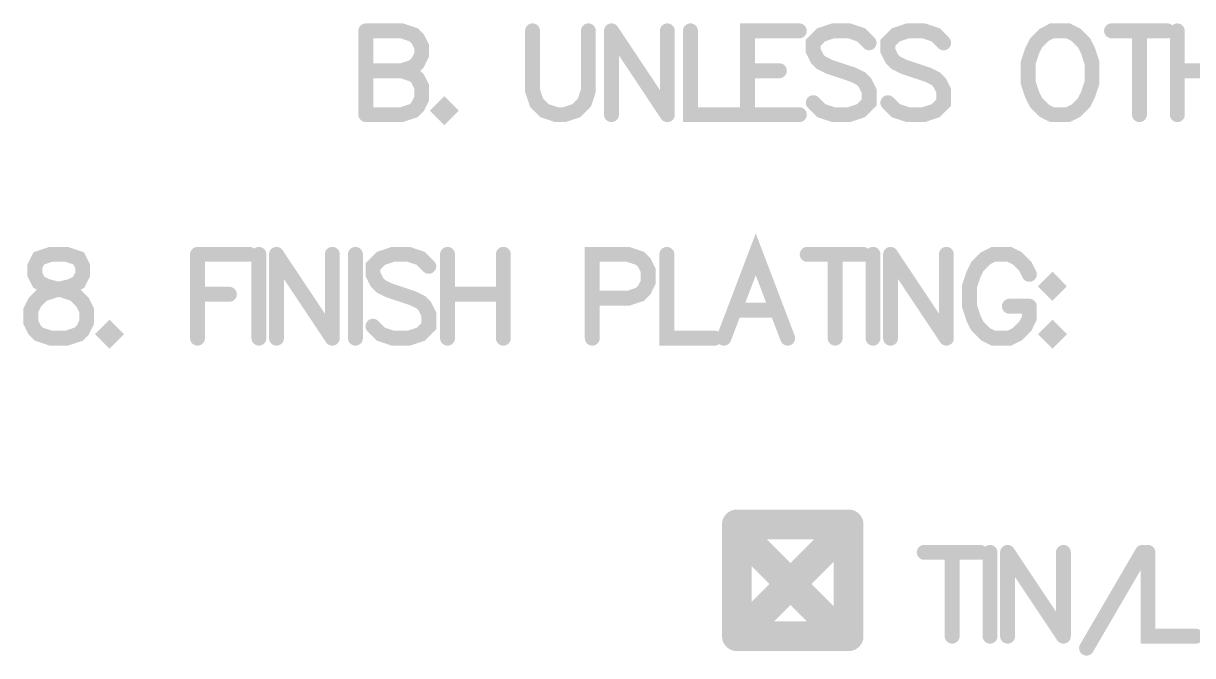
# Model space of a CAD drawing. Extents: x -9.8 to 23.3, y -7.1 to 14.3.
# Drawn here: x -6.209 to -5.424, y 4.577 to 5.001 of the extents above; entities that cross this region are included whole.
import ezdxf

# ---------------------------------------------------------------- set-up
doc = ezdxf.new("R2010")
doc.units = 0
doc.layers.add('2D_LINE_00', color=1, linetype='CONTINUOUS')

# ---------------------------------------------------------------- blocks, each defined once
blk = doc.blocks.new('SMOOTH_0$01')
at = {"const_width": 0.005}
blk.add_lwpolyline([(-0.0025, 0, 1), (0.0025, 0, 1)], format="xyb", close=True, dxfattribs=at)
blk = doc.blocks.new('DRAWING_921')
at = {"layer": '2D_LINE_00', "const_width": 0.01}
blk.add_lwpolyline([(0, 0), (-0.00803, -0.00268), (-0.01071, -0.00804), (-0.01071, -0.01339), (-0.00803, -0.01875), (-0.00268, -0.02143), (0.00803, -0.0241), (0.01607, -0.02678), (0.02142, -0.03214), (0.0241, -0.03749), (0.0241, -0.04553), (0.02142, -0.05088), (0.01875, -0.05356), (0.01071, -0.05624), (0, -0.05624), (-0.00803, -0.05356), (-0.01071, -0.05088), (-0.01339, -0.04553), (-0.01339, -0.03749), (-0.01071, -0.03214), (-0.00536, -0.02678), (0.00268, -0.0241), (0.01339, -0.02143), (0.01875, -0.01875), (0.02142, -0.01339), (0.02142, -0.00804), (0.01875, -0.00268), (0.01071, 0), (0, 0)], dxfattribs=at)
at = {"layer": '2D_LINE_00'}
for p in [(-0.00803, -0.00268), (0, 0), (0, 0), (0.01071, 0), (0.01875, -0.00268), (-0.01071, -0.00804), (0.02142, -0.00804), (-0.01071, -0.01339), (-0.00803, -0.01875), (0.01875, -0.01875), (0.02142, -0.01339), (-0.00536, -0.02678), (-0.00268, -0.02143), (0.00268, -0.0241), (0.00803, -0.0241), (0.01339, -0.02143), (0.01607, -0.02678), (-0.01071, -0.03214), (0.02142, -0.03214), (-0.01339, -0.03749), (0.0241, -0.03749), (-0.01339, -0.04553), (-0.01071, -0.05088), (0.02142, -0.05088), (0.0241, -0.04553), (-0.00803, -0.05356), (0, -0.05624), (0.01071, -0.05624), (0.01875, -0.05356)]:
    blk.add_blockref('SMOOTH_0$01', p, dxfattribs=at)
blk = doc.blocks.new('DRAWING_922')
at = {"layer": '2D_LINE_00', "const_width": 0.01}
blk.add_lwpolyline([(0, 0), (-0.00268, -0.00268), (0, -0.00536), (0.00267, -0.00268), (0, 0)], dxfattribs=at)
at = {"layer": '2D_LINE_00'}
for p in [(-0.00268, -0.00268), (0, 0), (0, 0), (0.00267, -0.00268), (0, -0.00536)]:
    blk.add_blockref('SMOOTH_0$01', p, dxfattribs=at)
blk = doc.blocks.new('DRAWING_923')
at = {"layer": '2D_LINE_00', "const_width": 0.01}
blk.add_lwpolyline([(0, 0), (0, -0.05624)], dxfattribs=at)
at = {"layer": '2D_LINE_00'}
for p in [(0, 0), (0, -0.05624)]:
    blk.add_blockref('SMOOTH_0$01', p, dxfattribs=at)
blk = doc.blocks.new('DRAWING_924')
at = {"layer": '2D_LINE_00', "const_width": 0.01}
blk.add_lwpolyline([(0, 0), (0.03481, 0)], dxfattribs=at)
at = {"layer": '2D_LINE_00'}
for p in [(0, 0), (0.03481, 0)]:
    blk.add_blockref('SMOOTH_0$01', p, dxfattribs=at)
blk = doc.blocks.new('DRAWING_925')
at = {"layer": '2D_LINE_00', "const_width": 0.01}
blk.add_lwpolyline([(0, 0), (0.02142, 0)], dxfattribs=at)
at = {"layer": '2D_LINE_00'}
for p in [(0, 0), (0.02142, 0)]:
    blk.add_blockref('SMOOTH_0$01', p, dxfattribs=at)
blk = doc.blocks.new('DRAWING_926')
at = {"layer": '2D_LINE_00', "const_width": 0.01}
blk.add_lwpolyline([(0, 0), (0, -0.05624)], dxfattribs=at)
at = {"layer": '2D_LINE_00'}
for p in [(0, 0), (0, -0.05624)]:
    blk.add_blockref('SMOOTH_0$01', p, dxfattribs=at)
blk = doc.blocks.new('DRAWING_927')
at = {"layer": '2D_LINE_00', "const_width": 0.01}
blk.add_lwpolyline([(0, 0), (0, -0.05624)], dxfattribs=at)
at = {"layer": '2D_LINE_00'}
for p in [(0, 0), (0, -0.05624)]:
    blk.add_blockref('SMOOTH_0$01', p, dxfattribs=at)
blk = doc.blocks.new('DRAWING_928')
at = {"layer": '2D_LINE_00', "const_width": 0.01}
blk.add_lwpolyline([(0, 0), (0.0375, -0.05624)], dxfattribs=at)
at = {"layer": '2D_LINE_00'}
for p in [(0, 0), (0.0375, -0.05624)]:
    blk.add_blockref('SMOOTH_0$01', p, dxfattribs=at)
blk = doc.blocks.new('DRAWING_929')
at = {"layer": '2D_LINE_00', "const_width": 0.01}
blk.add_lwpolyline([(0, 0), (0, -0.05624)], dxfattribs=at)
at = {"layer": '2D_LINE_00'}
for p in [(0, 0), (0, -0.05624)]:
    blk.add_blockref('SMOOTH_0$01', p, dxfattribs=at)
blk = doc.blocks.new('DRAWING_930')
at = {"layer": '2D_LINE_00', "const_width": 0.01}
blk.add_lwpolyline([(0, 0), (0, -0.05624)], dxfattribs=at)
at = {"layer": '2D_LINE_00'}
for p in [(0, 0), (0, -0.05624)]:
    blk.add_blockref('SMOOTH_0$01', p, dxfattribs=at)
blk = doc.blocks.new('DRAWING_931')
at = {"layer": '2D_LINE_00', "const_width": 0.01}
blk.add_lwpolyline([(0, 0), (-0.00535, 0.00536), (-0.01339, 0.00804), (-0.0241, 0.00804), (-0.03213, 0.00536), (-0.03749, 0), (-0.03749, -0.00535), (-0.03481, -0.01071), (-0.03213, -0.01339), (-0.02678, -0.01606), (-0.01071, -0.02142), (-0.00535, -0.0241), (-0.00267, -0.02678), (0, -0.03213), (0, -0.04017), (-0.00535, -0.04552), (-0.01339, -0.0482), (-0.0241, -0.0482), (-0.03213, -0.04552), (-0.03749, -0.04017)], dxfattribs=at)
at = {"layer": '2D_LINE_00'}
for p in [(-0.03213, 0.00536), (-0.0241, 0.00804), (-0.01339, 0.00804), (-0.00535, 0.00536), (-0.03749, 0), (0, 0), (-0.03749, -0.00535), (-0.03481, -0.01071), (-0.03213, -0.01339), (-0.02678, -0.01606), (-0.01071, -0.02142), (-0.00535, -0.0241), (-0.00267, -0.02678), (0, -0.03213), (-0.03749, -0.04017), (0, -0.04017), (-0.03213, -0.04552), (-0.0241, -0.0482), (-0.01339, -0.0482), (-0.00535, -0.04552)]:
    blk.add_blockref('SMOOTH_0$01', p, dxfattribs=at)
blk = doc.blocks.new('DRAWING_932')
at = {"layer": '2D_LINE_00', "const_width": 0.01}
blk.add_lwpolyline([(0, 0), (0, -0.05624)], dxfattribs=at)
at = {"layer": '2D_LINE_00'}
for p in [(0, 0), (0, -0.05624)]:
    blk.add_blockref('SMOOTH_0$01', p, dxfattribs=at)
blk = doc.blocks.new('DRAWING_933')
at = {"layer": '2D_LINE_00', "const_width": 0.01}
blk.add_lwpolyline([(0, 0), (0, -0.05624)], dxfattribs=at)
at = {"layer": '2D_LINE_00'}
for p in [(0, 0), (0, -0.05624)]:
    blk.add_blockref('SMOOTH_0$01', p, dxfattribs=at)
blk = doc.blocks.new('DRAWING_934')
at = {"layer": '2D_LINE_00', "const_width": 0.01}
blk.add_lwpolyline([(0, 0), (0.03749, 0)], dxfattribs=at)
at = {"layer": '2D_LINE_00'}
for p in [(0, 0), (0.03749, 0)]:
    blk.add_blockref('SMOOTH_0$01', p, dxfattribs=at)
blk = doc.blocks.new('DRAWING_935')
at = {"layer": '2D_LINE_00', "const_width": 0.01}
blk.add_lwpolyline([(0, 0), (0.0241, 0), (0.03214, 0.00268), (0.03482, 0.00536), (0.03749, 0.01071), (0.03749, 0.01875), (0.03482, 0.0241), (0.03214, 0.02678), (0.0241, 0.02946), (0, 0.02946), (0, -0.02678)], dxfattribs=at)
at = {"layer": '2D_LINE_00'}
for p in [(0, 0.02946), (0.0241, 0.02946), (0.03214, 0.02678), (0.03482, 0.0241), (0.03749, 0.01875), (0.03749, 0.01071), (0.03482, 0.00536), (0, 0), (0.0241, 0), (0.03214, 0.00268), (0, -0.02678)]:
    blk.add_blockref('SMOOTH_0$01', p, dxfattribs=at)
blk = doc.blocks.new('DRAWING_936')
at = {"layer": '2D_LINE_00', "const_width": 0.01}
blk.add_lwpolyline([(0, 0), (0, -0.05624), (0.03214, -0.05624)], dxfattribs=at)
at = {"layer": '2D_LINE_00'}
for p in [(0, 0), (0, -0.05624), (0.03214, -0.05624)]:
    blk.add_blockref('SMOOTH_0$01', p, dxfattribs=at)
blk = doc.blocks.new('DRAWING_937')
at = {"layer": '2D_LINE_00', "const_width": 0.01}
blk.add_lwpolyline([(0, 0), (-0.02142, 0.05624), (-0.04284, 0)], dxfattribs=at)
at = {"layer": '2D_LINE_00'}
for p in [(-0.02142, 0.05624), (-0.04284, 0), (0, 0)]:
    blk.add_blockref('SMOOTH_0$01', p, dxfattribs=at)
blk = doc.blocks.new('DRAWING_938')
at = {"layer": '2D_LINE_00', "const_width": 0.01}
blk.add_lwpolyline([(0, 0), (0.02678, 0)], dxfattribs=at)
at = {"layer": '2D_LINE_00'}
for p in [(0, 0), (0.02678, 0)]:
    blk.add_blockref('SMOOTH_0$01', p, dxfattribs=at)
blk = doc.blocks.new('DRAWING_939')
at = {"layer": '2D_LINE_00', "const_width": 0.01}
blk.add_lwpolyline([(0, 0), (0, -0.05624)], dxfattribs=at)
at = {"layer": '2D_LINE_00'}
for p in [(0, 0), (0, -0.05624)]:
    blk.add_blockref('SMOOTH_0$01', p, dxfattribs=at)
blk = doc.blocks.new('DRAWING_940')
at = {"layer": '2D_LINE_00', "const_width": 0.01}
blk.add_lwpolyline([(0, 0), (0.03749, 0)], dxfattribs=at)
at = {"layer": '2D_LINE_00'}
for p in [(0, 0), (0.03749, 0)]:
    blk.add_blockref('SMOOTH_0$01', p, dxfattribs=at)
blk = doc.blocks.new('DRAWING_941')
at = {"layer": '2D_LINE_00', "const_width": 0.01}
blk.add_lwpolyline([(0, 0), (0, -0.05624)], dxfattribs=at)
at = {"layer": '2D_LINE_00'}
for p in [(0, 0), (0, -0.05624)]:
    blk.add_blockref('SMOOTH_0$01', p, dxfattribs=at)
blk = doc.blocks.new('DRAWING_942')
at = {"layer": '2D_LINE_00', "const_width": 0.01}
blk.add_lwpolyline([(0, 0), (0, -0.05624)], dxfattribs=at)
at = {"layer": '2D_LINE_00'}
for p in [(0, 0), (0, -0.05624)]:
    blk.add_blockref('SMOOTH_0$01', p, dxfattribs=at)
blk = doc.blocks.new('DRAWING_943')
at = {"layer": '2D_LINE_00', "const_width": 0.01}
blk.add_lwpolyline([(0, 0), (0.03749, -0.05624)], dxfattribs=at)
at = {"layer": '2D_LINE_00'}
for p in [(0, 0), (0.03749, -0.05624)]:
    blk.add_blockref('SMOOTH_0$01', p, dxfattribs=at)
blk = doc.blocks.new('DRAWING_944')
at = {"layer": '2D_LINE_00', "const_width": 0.01}
blk.add_lwpolyline([(0, 0), (0, -0.05624)], dxfattribs=at)
at = {"layer": '2D_LINE_00'}
for p in [(0, 0), (0, -0.05624)]:
    blk.add_blockref('SMOOTH_0$01', p, dxfattribs=at)
blk = doc.blocks.new('DRAWING_945')
at = {"layer": '2D_LINE_00', "const_width": 0.01}
blk.add_lwpolyline([(0, 0), (-0.00268, 0.00535), (-0.00803, 0.01071), (-0.01339, 0.01339), (-0.0241, 0.01339), (-0.02946, 0.01071), (-0.03481, 0.00535), (-0.03749, 0), (-0.04017, -0.00804), (-0.04017, -0.02143), (-0.03749, -0.02946), (-0.03481, -0.03482), (-0.02946, -0.04017), (-0.0241, -0.04285), (-0.01339, -0.04285), (-0.00803, -0.04017), (-0.00268, -0.03482), (0, -0.02946), (0, -0.02143)], dxfattribs=at)
at = {"layer": '2D_LINE_00'}
for p in [(-0.02946, 0.01071), (-0.0241, 0.01339), (-0.01339, 0.01339), (-0.00803, 0.01071), (-0.03481, 0.00535), (-0.00268, 0.00535), (-0.03749, 0), (0, 0), (-0.04017, -0.00804), (-0.04017, -0.02143), (0, -0.02143), (-0.03749, -0.02946), (-0.03481, -0.03482), (-0.00268, -0.03482), (0, -0.02946), (-0.02946, -0.04017), (-0.0241, -0.04285), (-0.01339, -0.04285), (-0.00803, -0.04017)]:
    blk.add_blockref('SMOOTH_0$01', p, dxfattribs=at)
blk = doc.blocks.new('DRAWING_946')
at = {"layer": '2D_LINE_00', "const_width": 0.01}
blk.add_lwpolyline([(0, 0), (0.01339, 0)], dxfattribs=at)
at = {"layer": '2D_LINE_00'}
for p in [(0, 0), (0.01339, 0)]:
    blk.add_blockref('SMOOTH_0$01', p, dxfattribs=at)
blk = doc.blocks.new('DRAWING_947')
at = {"layer": '2D_LINE_00', "const_width": 0.01}
blk.add_lwpolyline([(0, 0), (-0.00267, -0.00268), (0, -0.00535), (0.00268, -0.00268), (0, 0)], dxfattribs=at)
at = {"layer": '2D_LINE_00'}
for p in [(-0.00267, -0.00268), (0, 0), (0, 0), (0.00268, -0.00268), (0, -0.00535)]:
    blk.add_blockref('SMOOTH_0$01', p, dxfattribs=at)
blk = doc.blocks.new('DRAWING_948')
at = {"layer": '2D_LINE_00', "const_width": 0.01}
blk.add_lwpolyline([(0, 0), (-0.00267, -0.00268), (0, -0.00536), (0.00268, -0.00268), (0, 0)], dxfattribs=at)
at = {"layer": '2D_LINE_00'}
for p in [(-0.00267, -0.00268), (0, 0), (0, 0), (0.00268, -0.00268), (0, -0.00536)]:
    blk.add_blockref('SMOOTH_0$01', p, dxfattribs=at)
blk = doc.blocks.new('DRAWING_1455')
at = {"layer": '2D_LINE_00', "const_width": 0.01}
blk.add_lwpolyline([(0, 0), (0, -0.05624)], dxfattribs=at)
at = {"layer": '2D_LINE_00'}
for p in [(0, 0), (0, -0.05624)]:
    blk.add_blockref('SMOOTH_0$01', p, dxfattribs=at)
blk = doc.blocks.new('DRAWING_1456')
at = {"layer": '2D_LINE_00', "const_width": 0.01}
blk.add_lwpolyline([(0, 0), (0.0241, 0), (0.03214, -0.00268), (0.03481, -0.00536), (0.03749, -0.01071), (0.03749, -0.01607), (0.03481, -0.02143), (0.03214, -0.0241), (0.0241, -0.02678)], dxfattribs=at)
at = {"layer": '2D_LINE_00'}
for p in [(0, 0), (0.0241, 0), (0.03214, -0.00268), (0.03481, -0.00536), (0.03749, -0.01071), (0.03749, -0.01607), (0.0241, -0.02678), (0.03214, -0.0241), (0.03481, -0.02143)]:
    blk.add_blockref('SMOOTH_0$01', p, dxfattribs=at)
blk = doc.blocks.new('DRAWING_1457')
at = {"layer": '2D_LINE_00', "const_width": 0.01}
blk.add_lwpolyline([(0, 0), (0.0241, 0), (0.03214, -0.00268), (0.03481, -0.00536), (0.03749, -0.01071), (0.03749, -0.01875), (0.03481, -0.0241), (0.03214, -0.02678), (0.0241, -0.02946), (0, -0.02946)], dxfattribs=at)
at = {"layer": '2D_LINE_00'}
for p in [(0, 0), (0.0241, 0), (0.03214, -0.00268), (0.03481, -0.00536), (0.03749, -0.01071), (0.03749, -0.01875), (0.03214, -0.02678), (0.03481, -0.0241), (0, -0.02946), (0.0241, -0.02946)]:
    blk.add_blockref('SMOOTH_0$01', p, dxfattribs=at)
blk = doc.blocks.new('DRAWING_1458')
at = {"layer": '2D_LINE_00', "const_width": 0.01}
blk.add_lwpolyline([(0, 0), (-0.00268, -0.00268), (0, -0.00536), (0.00267, -0.00268), (0, 0)], dxfattribs=at)
at = {"layer": '2D_LINE_00'}
for p in [(-0.00268, -0.00268), (0, 0), (0, 0), (0.00267, -0.00268), (0, -0.00536)]:
    blk.add_blockref('SMOOTH_0$01', p, dxfattribs=at)
blk = doc.blocks.new('DRAWING_1459')
at = {"layer": '2D_LINE_00', "const_width": 0.01}
blk.add_lwpolyline([(0, 0), (0, -0.04017), (0.00268, -0.04821), (0.00803, -0.05356), (0.01607, -0.05624), (0.02142, -0.05624), (0.02946, -0.05356), (0.03481, -0.04821), (0.03749, -0.04017), (0.03749, 0)], dxfattribs=at)
at = {"layer": '2D_LINE_00'}
for p in [(0, 0), (0.03749, 0), (0, -0.04017), (0.03749, -0.04017), (0.00268, -0.04821), (0.03481, -0.04821), (0.00803, -0.05356), (0.01607, -0.05624), (0.02142, -0.05624), (0.02946, -0.05356)]:
    blk.add_blockref('SMOOTH_0$01', p, dxfattribs=at)
blk = doc.blocks.new('DRAWING_1460')
at = {"layer": '2D_LINE_00', "const_width": 0.01}
blk.add_lwpolyline([(0, 0), (0, -0.05624)], dxfattribs=at)
at = {"layer": '2D_LINE_00'}
for p in [(0, 0), (0, -0.05624)]:
    blk.add_blockref('SMOOTH_0$01', p, dxfattribs=at)
blk = doc.blocks.new('DRAWING_1461')
at = {"layer": '2D_LINE_00', "const_width": 0.01}
blk.add_lwpolyline([(0, 0), (0.0375, -0.05624)], dxfattribs=at)
at = {"layer": '2D_LINE_00'}
for p in [(0, 0), (0.0375, -0.05624)]:
    blk.add_blockref('SMOOTH_0$01', p, dxfattribs=at)
blk = doc.blocks.new('DRAWING_1462')
at = {"layer": '2D_LINE_00', "const_width": 0.01}
blk.add_lwpolyline([(0, 0), (0, -0.05624)], dxfattribs=at)
at = {"layer": '2D_LINE_00'}
for p in [(0, 0), (0, -0.05624)]:
    blk.add_blockref('SMOOTH_0$01', p, dxfattribs=at)
blk = doc.blocks.new('DRAWING_1463')
at = {"layer": '2D_LINE_00', "const_width": 0.01}
blk.add_lwpolyline([(0, 0), (0, -0.05624), (0.03214, -0.05624)], dxfattribs=at)
at = {"layer": '2D_LINE_00'}
for p in [(0, 0), (0, -0.05624), (0.03214, -0.05624)]:
    blk.add_blockref('SMOOTH_0$01', p, dxfattribs=at)
blk = doc.blocks.new('DRAWING_1464')
at = {"layer": '2D_LINE_00', "const_width": 0.01}
blk.add_lwpolyline([(0, 0), (-0.03482, 0), (-0.03482, -0.05624), (0, -0.05624)], dxfattribs=at)
at = {"layer": '2D_LINE_00'}
for p in [(-0.03482, 0), (0, 0), (-0.03482, -0.05624), (0, -0.05624)]:
    blk.add_blockref('SMOOTH_0$01', p, dxfattribs=at)
blk = doc.blocks.new('DRAWING_1465')
at = {"layer": '2D_LINE_00', "const_width": 0.01}
blk.add_lwpolyline([(0, 0), (0.02143, 0)], dxfattribs=at)
at = {"layer": '2D_LINE_00'}
for p in [(0, 0), (0.02143, 0)]:
    blk.add_blockref('SMOOTH_0$01', p, dxfattribs=at)
blk = doc.blocks.new('DRAWING_1466')
at = {"layer": '2D_LINE_00', "const_width": 0.01}
blk.add_lwpolyline([(0, 0), (-0.00535, 0.00536), (-0.01339, 0.00804), (-0.0241, 0.00804), (-0.03213, 0.00536), (-0.03749, 0), (-0.03749, -0.00535), (-0.03481, -0.01071), (-0.03213, -0.01339), (-0.02678, -0.01606), (-0.01071, -0.02142), (-0.00535, -0.0241), (-0.00267, -0.02678), (0, -0.03213), (0, -0.04017), (-0.00535, -0.04552), (-0.01339, -0.0482), (-0.0241, -0.0482), (-0.03213, -0.04552), (-0.03749, -0.04017)], dxfattribs=at)
at = {"layer": '2D_LINE_00'}
for p in [(-0.03213, 0.00536), (-0.0241, 0.00804), (-0.01339, 0.00804), (-0.00535, 0.00536), (-0.03749, 0), (0, 0), (-0.03749, -0.00535), (-0.03481, -0.01071), (-0.03213, -0.01339), (-0.02678, -0.01606), (-0.01071, -0.02142), (-0.00535, -0.0241), (-0.00267, -0.02678), (0, -0.03213), (-0.03749, -0.04017), (0, -0.04017), (-0.03213, -0.04552), (-0.0241, -0.0482), (-0.01339, -0.0482), (-0.00535, -0.04552)]:
    blk.add_blockref('SMOOTH_0$01', p, dxfattribs=at)
blk = doc.blocks.new('DRAWING_1467')
at = {"layer": '2D_LINE_00', "const_width": 0.01}
blk.add_lwpolyline([(0, 0), (-0.00535, 0.00536), (-0.01339, 0.00804), (-0.0241, 0.00804), (-0.03213, 0.00536), (-0.03749, 0), (-0.03749, -0.00535), (-0.03481, -0.01071), (-0.03213, -0.01339), (-0.02678, -0.01606), (-0.01071, -0.02142), (-0.00535, -0.0241), (-0.00268, -0.02678), (0, -0.03213), (0, -0.04017), (-0.00535, -0.04552), (-0.01339, -0.0482), (-0.0241, -0.0482), (-0.03213, -0.04552), (-0.03749, -0.04017)], dxfattribs=at)
at = {"layer": '2D_LINE_00'}
for p in [(-0.03213, 0.00536), (-0.0241, 0.00804), (-0.01339, 0.00804), (-0.00535, 0.00536), (-0.03749, 0), (0, 0), (-0.03749, -0.00535), (-0.03481, -0.01071), (-0.03213, -0.01339), (-0.02678, -0.01606), (-0.01071, -0.02142), (-0.00535, -0.0241), (-0.00268, -0.02678), (0, -0.03213), (-0.03749, -0.04017), (0, -0.04017), (-0.03213, -0.04552), (-0.0241, -0.0482), (-0.01339, -0.0482), (-0.00535, -0.04552)]:
    blk.add_blockref('SMOOTH_0$01', p, dxfattribs=at)
blk = doc.blocks.new('DRAWING_1468')
at = {"layer": '2D_LINE_00', "const_width": 0.01}
blk.add_lwpolyline([(0, 0), (-0.00535, -0.00268), (-0.01071, -0.00804), (-0.01339, -0.01339), (-0.01606, -0.02143), (-0.01606, -0.03482), (-0.01339, -0.04285), (-0.01071, -0.04821), (-0.00535, -0.05356), (0, -0.05624), (0.01072, -0.05624), (0.01607, -0.05356), (0.02143, -0.04821), (0.02411, -0.04285), (0.02678, -0.03482), (0.02678, -0.02143), (0.02411, -0.01339), (0.02143, -0.00804), (0.01607, -0.00268), (0.01072, 0), (0, 0)], dxfattribs=at)
at = {"layer": '2D_LINE_00'}
for p in [(-0.00535, -0.00268), (0, 0), (0, 0), (0.01072, 0), (0.01607, -0.00268), (-0.01071, -0.00804), (0.02143, -0.00804), (-0.01339, -0.01339), (0.02411, -0.01339), (-0.01606, -0.02143), (0.02678, -0.02143), (-0.01606, -0.03482), (0.02678, -0.03482), (-0.01339, -0.04285), (0.02411, -0.04285), (-0.01071, -0.04821), (0.02143, -0.04821), (-0.00535, -0.05356), (0, -0.05624), (0.01072, -0.05624), (0.01607, -0.05356)]:
    blk.add_blockref('SMOOTH_0$01', p, dxfattribs=at)
blk = doc.blocks.new('DRAWING_1469')
at = {"layer": '2D_LINE_00', "const_width": 0.01}
blk.add_lwpolyline([(0, 0), (0, -0.05624)], dxfattribs=at)
at = {"layer": '2D_LINE_00'}
for p in [(0, 0), (0, -0.05624)]:
    blk.add_blockref('SMOOTH_0$01', p, dxfattribs=at)
blk = doc.blocks.new('DRAWING_1470')
at = {"layer": '2D_LINE_00', "const_width": 0.01}
blk.add_lwpolyline([(0, 0), (0.03749, 0)], dxfattribs=at)
at = {"layer": '2D_LINE_00'}
for p in [(0, 0), (0.03749, 0)]:
    blk.add_blockref('SMOOTH_0$01', p, dxfattribs=at)
blk = doc.blocks.new('DRAWING_1471')
at = {"layer": '2D_LINE_00', "const_width": 0.01}
blk.add_lwpolyline([(0, 0), (0, -0.05624)], dxfattribs=at)
at = {"layer": '2D_LINE_00'}
for p in [(0, 0), (0, -0.05624)]:
    blk.add_blockref('SMOOTH_0$01', p, dxfattribs=at)
blk = doc.blocks.new('DRAWING_1473')
at = {"layer": '2D_LINE_00', "const_width": 0.01}
blk.add_lwpolyline([(0, 0), (0.03749, 0)], dxfattribs=at)
at = {"layer": '2D_LINE_00'}
for p in [(0, 0), (0.03749, 0)]:
    blk.add_blockref('SMOOTH_0$01', p, dxfattribs=at)
blk = doc.blocks.new('DRAWING_2385')
at = {"layer": '2D_LINE_00', "const_width": 0.01}
blk.add_lwpolyline([(0, 0), (0, -0.05624)], dxfattribs=at)
at = {"layer": '2D_LINE_00'}
for p in [(0, 0), (0, -0.05624)]:
    blk.add_blockref('SMOOTH_0$01', p, dxfattribs=at)
blk = doc.blocks.new('DRAWING_2386')
at = {"layer": '2D_LINE_00', "const_width": 0.01}
blk.add_lwpolyline([(0, 0), (0.03749, 0)], dxfattribs=at)
at = {"layer": '2D_LINE_00'}
for p in [(0, 0), (0.03749, 0)]:
    blk.add_blockref('SMOOTH_0$01', p, dxfattribs=at)
blk = doc.blocks.new('DRAWING_2387')
at = {"layer": '2D_LINE_00', "const_width": 0.01}
blk.add_lwpolyline([(0, 0), (0, -0.05624)], dxfattribs=at)
at = {"layer": '2D_LINE_00'}
for p in [(0, 0), (0, -0.05624)]:
    blk.add_blockref('SMOOTH_0$01', p, dxfattribs=at)
blk = doc.blocks.new('DRAWING_2388')
at = {"layer": '2D_LINE_00', "const_width": 0.01}
blk.add_lwpolyline([(0, 0), (0, -0.05624)], dxfattribs=at)
at = {"layer": '2D_LINE_00'}
for p in [(0, 0), (0, -0.05624)]:
    blk.add_blockref('SMOOTH_0$01', p, dxfattribs=at)
blk = doc.blocks.new('DRAWING_2389')
at = {"layer": '2D_LINE_00', "const_width": 0.01}
blk.add_lwpolyline([(0, 0), (0.03749, -0.05624)], dxfattribs=at)
at = {"layer": '2D_LINE_00'}
for p in [(0, 0), (0.03749, -0.05624)]:
    blk.add_blockref('SMOOTH_0$01', p, dxfattribs=at)
blk = doc.blocks.new('DRAWING_2390')
at = {"layer": '2D_LINE_00', "const_width": 0.01}
blk.add_lwpolyline([(0, 0), (0, -0.05624)], dxfattribs=at)
at = {"layer": '2D_LINE_00'}
for p in [(0, 0), (0, -0.05624)]:
    blk.add_blockref('SMOOTH_0$01', p, dxfattribs=at)
blk = doc.blocks.new('DRAWING_2391')
at = {"layer": '2D_LINE_00', "const_width": 0.01}
blk.add_lwpolyline([(0, 0), (0.03749, 0.06427)], dxfattribs=at)
at = {"layer": '2D_LINE_00'}
for p in [(0.03749, 0.06427), (0, 0)]:
    blk.add_blockref('SMOOTH_0$01', p, dxfattribs=at)
blk = doc.blocks.new('DRAWING_2392')
at = {"layer": '2D_LINE_00', "const_width": 0.01}
blk.add_lwpolyline([(0, 0), (0, -0.05624), (0.03213, -0.05624)], dxfattribs=at)
at = {"layer": '2D_LINE_00'}
for p in [(0, 0), (0, -0.05624), (0.03213, -0.05624)]:
    blk.add_blockref('SMOOTH_0$01', p, dxfattribs=at)
blk = doc.blocks.new('SMOOTH_0$02')
at = {"const_width": 0.01}
blk.add_lwpolyline([(-0.005, 0, 1), (0.005, 0, 1)], format="xyb", close=True, dxfattribs=at)
blk = doc.blocks.new('DRAWING_3194')
at = {"layer": '2D_LINE_00', "const_width": 0.02}
blk.add_lwpolyline([(0, 0), (0.075, 0)], dxfattribs=at)
at = {"layer": '2D_LINE_00'}
for p in [(0, 0), (0.075, 0)]:
    blk.add_blockref('SMOOTH_0$02', p, dxfattribs=at)
blk = doc.blocks.new('DRAWING_3195')
at = {"layer": '2D_LINE_00', "const_width": 0.02}
blk.add_lwpolyline([(0, 0), (0, 0.075)], dxfattribs=at)
at = {"layer": '2D_LINE_00'}
for p in [(0, 0.075), (0, 0)]:
    blk.add_blockref('SMOOTH_0$02', p, dxfattribs=at)
blk = doc.blocks.new('DRAWING_3196')
at = {"layer": '2D_LINE_00', "const_width": 0.02}
blk.add_lwpolyline([(0, 0), (0.075, 0)], dxfattribs=at)
at = {"layer": '2D_LINE_00'}
for p in [(0, 0), (0.075, 0)]:
    blk.add_blockref('SMOOTH_0$02', p, dxfattribs=at)
blk = doc.blocks.new('DRAWING_3197')
at = {"layer": '2D_LINE_00', "const_width": 0.02}
blk.add_lwpolyline([(0, 0), (0, 0.075)], dxfattribs=at)
at = {"layer": '2D_LINE_00'}
for p in [(0, 0.075), (0, 0)]:
    blk.add_blockref('SMOOTH_0$02', p, dxfattribs=at)
blk = doc.blocks.new('DRAWING_3198')
at = {"layer": '2D_LINE_00', "const_width": 0.02}
blk.add_lwpolyline([(0, 0), (0.0675, -0.0675)], dxfattribs=at)
at = {"layer": '2D_LINE_00'}
for p in [(0, 0), (0.0675, -0.0675)]:
    blk.add_blockref('SMOOTH_0$02', p, dxfattribs=at)
blk = doc.blocks.new('DRAWING_3199')
at = {"layer": '2D_LINE_00', "const_width": 0.02}
blk.add_lwpolyline([(0, 0), (0.07, 0.07)], dxfattribs=at)
at = {"layer": '2D_LINE_00'}
for p in [(0.07, 0.07), (0, 0)]:
    blk.add_blockref('SMOOTH_0$02', p, dxfattribs=at)

msp = doc.modelspace()

# ---------------------------------------------------------------- block references
for name, p in [('DRAWING_1455', (-5.9792, 4.99624)), ('DRAWING_1456', (-5.9792, 4.99624)), ('DRAWING_1459', (-5.86726, 4.99624)), ('DRAWING_1460', (-5.81424, 4.99624)), ('DRAWING_1461', (-5.81424, 4.99624)), ('DRAWING_1462', (-5.77674, 4.99624)), ('DRAWING_1463', (-5.76121, 4.99624)), ('DRAWING_1464', (-5.6881, 4.99624)), ('DRAWING_1466', (-5.64124, 4.9882)), ('DRAWING_1467', (-5.59116, 4.9882)), ('DRAWING_1468', (-5.51832, 4.99624)), ('DRAWING_1470', (-5.47841, 4.99624)), ('DRAWING_1469', (-5.45967, 4.99624)), ('DRAWING_1471', (-5.43423, 4.99624)), ('DRAWING_1457', (-5.9792, 4.96946)), ('DRAWING_1465', (-5.72292, 4.96946)), ('DRAWING_1473', (-5.43423, 4.96946)), ('DRAWING_1458', (-5.92644, 4.94536)), ('DRAWING_937', (-5.69592, 4.79)), ('DRAWING_921', (-6.19081, 4.84624)), ('DRAWING_923', (-6.09226, 4.84624)), ('DRAWING_924', (-6.09226, 4.84624)), ('DRAWING_926', (-6.05102, 4.84624)), ('DRAWING_927', (-6.03924, 4.84624)), ('DRAWING_928', (-6.03924, 4.84624)), ('DRAWING_929', (-6.00174, 4.84624)), ('DRAWING_930', (-5.98621, 4.84624)), ('DRAWING_931', (-5.93694, 4.8382)), ('DRAWING_932', (-5.92435, 4.84624)), ('DRAWING_933', (-5.88686, 4.84624)), ('DRAWING_935', (-5.82714, 4.81678)), ('DRAWING_936', (-5.77706, 4.84624)), ('DRAWING_940', (-5.68279, 4.84624)), ('DRAWING_939', (-5.66405, 4.84624)), ('DRAWING_941', (-5.63861, 4.84624)), ('DRAWING_942', (-5.62682, 4.84624)), ('DRAWING_943', (-5.62682, 4.84624)), ('DRAWING_944', (-5.58933, 4.84624)), ('DRAWING_945', (-5.53363, 4.83285)), ('DRAWING_947', (-5.5181, 4.82749)), ('DRAWING_925', (-6.09226, 4.81946)), ('DRAWING_934', (-5.92435, 4.81946)), ('DRAWING_938', (-5.73073, 4.80875)), ('DRAWING_946', (-5.54702, 4.81142)), ('DRAWING_922', (-6.15144, 4.79536)), ('DRAWING_948', (-5.5181, 4.79536)), ('DRAWING_3194', (-5.73, 4.665)), ('DRAWING_3197', (-5.73, 4.59)), ('DRAWING_3199', (-5.726, 4.593)), ('DRAWING_3195', (-5.655, 4.59)), ('DRAWING_3198', (-5.72875, 4.65975)), ('DRAWING_2386', (-5.6042, 4.64624)), ('DRAWING_2385', (-5.58545, 4.64624)), ('DRAWING_2387', (-5.56001, 4.64624)), ('DRAWING_2388', (-5.54823, 4.64624)), ('DRAWING_2389', (-5.54823, 4.64624)), ('DRAWING_2390', (-5.51074, 4.64624)), ('DRAWING_2391', (-5.4952, 4.58197)), ('DRAWING_2392', (-5.45396, 4.64624)), ('DRAWING_3196', (-5.73, 4.59))]:
    msp.add_blockref(name, p)

doc.saveas('drawing.dxf')
